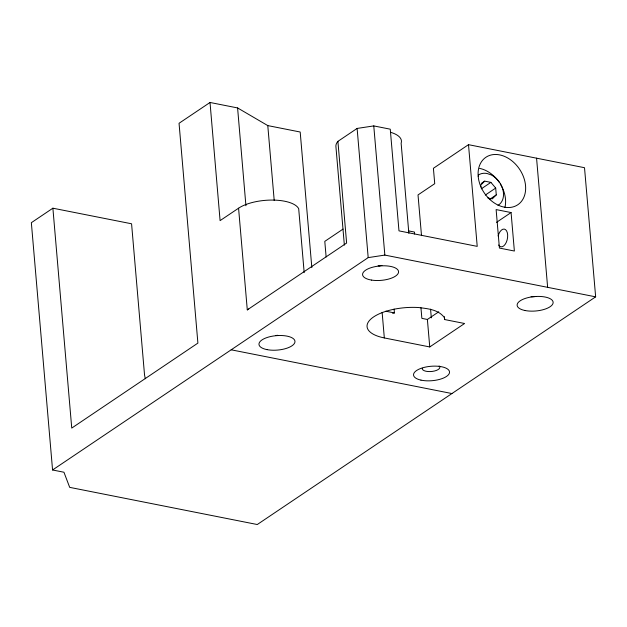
<?xml version="1.0" encoding="UTF-8"?>
<svg xmlns="http://www.w3.org/2000/svg" width="627" height="627" viewBox="0 0 627 627"><rect width="100%" height="100%" fill="white"/><g stroke="black" fill="none" stroke-linecap="round" stroke-linejoin="round"><path stroke-width="0.94" d="M487.884 197.983L492.313 198.861L496.278 194.895L495.691 188.069L490.894 182.371L484.702 181.14L480.737 185.106L480.901 187.058M145.292 378.732L144.539 374.962L131.576 223.784L52.887 208.195L31.35 222.687L52.566 469.984L63.946 472.233L69.691 487.359L257.274 524.525L595.65 296.845L584.513 167.707L468.502 144.672L433.406 168.287L434.73 183.68L418.021 194.919L421.509 235.65M311.831 267.604L300.192 132.015L267.784 125.596L237.594 107.938L210.021 102.475L179.048 123.284L197.897 343.102L71.744 428.084L52.887 208.195M304.181 272.643L298.695 208.72A33.286 13.324 -4.9 0 0 272.659 200.076A33.286 13.324 -4.9 0 0 238.573 208.195L220.093 220.626L210.021 102.475M344.364 245.118L335.892 146.326A32.878 13.167 -4.9 0 1 337.906 141.357L357.116 128.433L373.77 125.909L390.26 129.178L398.976 230.869L477.218 246.372L468.502 144.672M343.047 229.082L324.794 241.364L326.134 256.976M238.573 208.195L247.289 309.887L346.621 243.049L337.906 141.357M52.566 469.984L368.19 257.619L384.845 255.087L595.65 296.845M481.458 183.327L484.702 181.14M481.246 188.86L490.894 182.371M485.322 195.044L495.691 188.069M489.891 199.19L496.278 194.895M496.506 222.358L511.076 212.553L514.375 251.027L499.421 248.065L496.122 209.583L511.076 212.553M420.944 307.692L421.861 318.359L427.387 319.457L438.735 311.823M429.746 346.943L464.591 323.501L444.653 319.551L444.324 317.528C438.508 309.581 427.669 308.649 418.648 307.543A39.133 15.667 -4.9 0 0 371.082 318.869A39.133 15.667 -4.9 0 0 384.327 337.937L429.746 346.943L427.387 319.457M381.953 265.448L378.128 265.77M379.037 265.895L381.192 265.542M392.541 313.21L394.438 312.928L394.101 309.048M275.425 335.539L277.769 335.304M408.788 230.932L414.463 232.053L414.627 233.996M385.809 311.211L394.438 312.928M231.175 349.803L451.949 393.544M536.563 158.161L547.637 287.338M444.402 316.643L444.653 319.551M430.569 309.135L431.321 317.858M408.851 233.26L401.131 143.191A32.878 13.167 -4.9 0 0 390.754 132.36M373.77 125.909L384.845 255.087M382.133 312.348L384.327 337.937M357.116 128.433L368.19 257.619M267.784 125.596L274.211 200.483M237.594 107.938L245.925 205.75M498.112 236.003A9.029 4.844 -78.8 0 1 505.55 229.654A9.029 4.844 -78.8 0 1 506.287 242.343A9.029 4.844 -78.8 0 1 498.637 245.008M439.096 365.964A8.825 3.535 -4.9 0 1 432.442 371.388A8.825 3.535 -4.9 0 1 422.3 368.253M478.283 175.113A18.065 13.426 56.1 0 1 487.093 173.514L491.012 174.839A18.065 13.426 56.1 0 1 503.034 190.24A18.065 13.426 56.1 0 1 497.987 205.358M479.584 168.389A28.599 21.255 56.1 0 1 499.249 182.324M500.275 183.899A28.599 21.255 56.1 0 1 504.915 207.545M247.289 309.887A33.286 13.324 -4.9 0 1 248.66 309.025M536.046 296.453A9.632 3.856 -4.9 0 1 531.085 296.673M420.96 380.119A18.065 7.234 -4.9 0 0 449.441 372.947A18.065 7.234 -4.9 0 0 424.189 367.391A18.065 7.234 -4.9 0 0 420.96 380.119M371.623 280.097A18.065 7.234 -4.9 0 0 398.576 271.836A18.065 7.234 -4.9 0 0 371.513 267.541A18.065 7.234 -4.9 0 0 371.623 280.097M478.189 176.312A28.599 21.255 56.1 0 0 515.653 205.962A28.599 21.255 56.1 0 0 511.781 160.739A28.599 21.255 56.1 0 0 478.189 176.312M266.945 349.615A18.065 7.234 -4.9 0 0 294.941 342.06A18.065 7.234 -4.9 0 0 269.03 336.926A18.065 7.234 -4.9 0 0 266.945 349.615M525.105 310.53A18.065 7.234 -4.9 0 0 553.1 302.974A18.065 7.234 -4.9 0 0 527.189 297.841A18.065 7.234 -4.9 0 0 525.105 310.53"/></g></svg>
